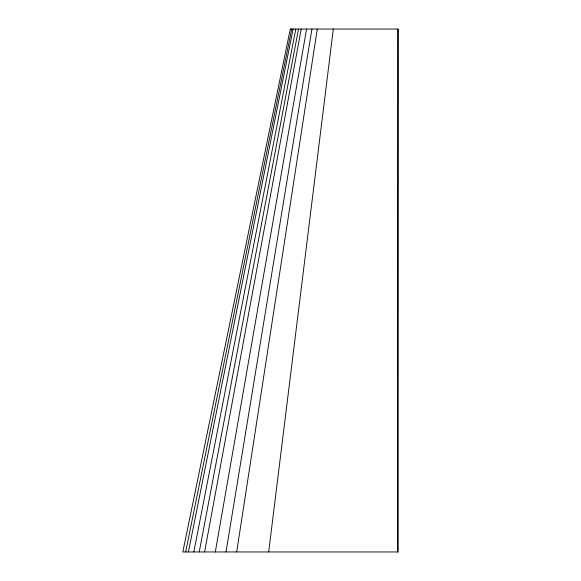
<?xml version="1.0" encoding="UTF-8"?>
<svg xmlns="http://www.w3.org/2000/svg" width="581" height="581" viewBox="0 0 581 581"><rect width="100%" height="100%" fill="white"/><g stroke="black" fill="none" stroke-linecap="round" stroke-linejoin="round"><path stroke-width="0.87" d="M397.469 551.95L397.825 29.05M268.683 551.95L333.312 29.05M236.685 551.95L317.284 29.05M226.009 551.95L311.932 29.05M215.319 551.95L306.579 29.05M204.599 551.95L301.212 29.05M199.225 551.95L298.518 29.05M193.836 551.95L295.816 29.05M188.404 551.95L293.1 29.05M185.666 551.95L291.727 29.05M290.297 29.05L182.819 551.95L398.181 551.95L398.181 29.05L290.297 29.05"/></g></svg>
